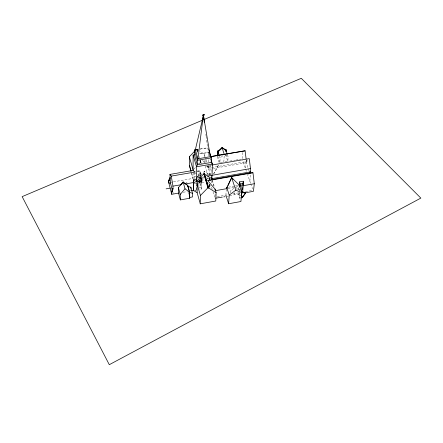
<?xml version="1.0" encoding="UTF-8"?>
<svg xmlns="http://www.w3.org/2000/svg" width="443" height="443" viewBox="0 0 443 443"><rect width="100%" height="100%" fill="white"/><g stroke="black" fill="none" stroke-linecap="round" stroke-linejoin="round"><path stroke-width="0.33" stroke-dasharray="2.21 1.66" d="M197.113 183.413L194.643 183.845L194.649 181.879M194.66 178.601L194.671 173.833L193.497 172.654M196.371 189.947L196.404 183.856M196.47 189.61L196.498 184.869M197.65 152.287C196.227 148.289 196.913 147.812 197.905 151.971M198.968 180.329L198.868 187.982L201.648 187.494L199.882 181.397M199.898 180.085L199.865 182.931L201.626 189.017L198.852 189.51M200.496 177.56L199.954 175.716L199.987 172.914L197.329 173.374M199.455 163.306L200.579 162.132L202.163 163.212M200.286 182.034L199.893 180.678L199.477 180.799L201.216 179.864M201.238 178.296L199.5 179.232M201.626 189.017L201.748 181.364L201.244 178.036M204.24 162.825L204.289 160.189M204.356 156.9L204.411 154.264L199.926 151.24M205.048 162.753L205.103 160.167M208.188 147.774L208.066 152.353L208.852 154.878M208.531 161.988L208.609 159.253M208.703 155.836L208.758 153.782M209.882 165.577L208.78 166.258L208.697 169.193L212.79 168.49M209.013 186.293L209.185 183.917L209.827 186.049L211.66 185.722M209.373 186.226L209.423 184.698L209.057 184.764M209.578 179.62L209.611 178.579L207.424 177.034M209.827 179.659L209.866 178.352M207.562 165.466L210.48 175.029L210.021 173.501L209.971 175.068L204.594 171.242L199.012 176.624L199.029 175.057L199.976 174.143L200.651 176.452L199.987 172.914M209.794 187.062L209.866 184.748M211.754 183.003L211.826 180.965M215.027 196.216L215.143 193.458M222.519 162.343L219.894 162.791L220.116 158.123L220.553 157.741M223.831 162.121L224.186 155.665M227.885 160.61L228.128 156.767L227.497 154.873M225.886 195.141L226.323 188.236M230.581 192.888L230.72 190.922L234.109 188.004M234.48 194.754L234.64 192.683M209.899 174.769L209.999 173.506L206.255 174.154M209.694 178.23L209.539 180.129L209.007 178.352M238.362 189.776L238.744 185.346M204.483 172.515L204.594 171.242L204.112 172.499M235.083 187.162L239.032 189.427L239.07 190.119M242.664 152.547L242.099 159.004L239.381 159.469M239.27 195.241L240.239 195.07L240.388 195.518L239.979 195.834L239.27 195.241L239.613 191.37M239.669 190.723L239.785 189.432M239.624 192.921L239.79 198.076L241.047 197.849M247.105 159.707L246.817 162.642L213.471 168.373M249.841 181.104L250.644 173.534M209.14 185.445L209.323 184.227M209.832 174.741L210.021 173.518M209.506 178.136L209.323 179.354L208.924 178.042M199.677 179.349L198.935 181.868L201.748 181.364L201.089 179.116M199.655 180.916L198.918 183.43L201.72 182.92L200.762 177.117M200.673 178.18L201.211 180.03L202.423 176.89M213.598 174.005L218.366 165.023M213.692 174.071L218.914 164.574M202.08 177.394L201.238 178.457L200.795 176.956M201.211 180.03L203.73 176.857M194.012 168.966L195.374 167.548M199.893 180.678L198.525 182.073L198.918 183.43L204.079 178.169M204.588 176.098L198.935 181.868L198.542 180.511M199.976 174.143L198.115 174.464L197.168 175.378L197.157 176.945L198.099 176.037M222.868 155.631L220.116 158.134L219.501 156.235M185.246 183.618L186.653 182.494L188.209 183.391M230.72 190.922L231.18 190.534M229.795 195.928L230.393 195.49L238.633 194.001L239.342 196.133M209.605 178.579L209.24 178.645L209.373 177.793L210.015 179.93M217.258 196.698L227.923 194.776M232.664 193.918L239.447 192.699M245.566 191.597L253.042 190.246M228.322 187.201L234.834 186.043M235.488 185.927L238.09 185.462M228.007 188.425L233.793 187.395M235.754 187.046L238.439 186.564M236.462 189.189L239.154 188.707M183.225 192.279L187.212 191.57M194.521 190.274L196.21 189.975M195.18 190.512L196.31 190.313M201.111 179.648L201.775 179.531L201.266 176.458M196.421 181.519L201.759 180.583L201.249 177.516M193.397 182.566L195.812 182.145M197.052 181.923L204.622 180.572M198.038 183.252L204.588 182.101M248.54 174.392L247.548 174.57L250.528 183.064M199.959 175.245L201.814 174.924M196.537 176.303L194.665 176.63L195.219 178.584M197.163 176.198L199.954 175.716M170.782 182.283L172.798 181.929M173.473 181.813L193.104 178.402L193.104 172.261M201.726 179.022L201.582 177.781M197.345 170.992L200.109 170.616L200.939 175.633M197.345 171.519L200.098 171.142L200.829 175.533M197.417 171.607L200.098 171.142M194.671 173.833L196.664 173.484M198.176 163.855L200.197 163.511M200.867 163.401L202.218 163.168M225.166 161.894L227.835 161.435L225.747 155.139L226.218 155.061M229.873 161.091L235.305 160.161M235.986 160.045L238.699 159.585M208.78 166.258L211.472 165.798M199.56 153.771L208.797 152.414L199.245 154.014M196 149.701L199.405 149.136M200.086 149.02L207.584 147.779L208.177 149.69M196.31 149.74L207.529 147.884M227.093 196.354L228.444 196.144M225.365 155.056L228.128 156.767M206.687 166.18L208.387 167.293L208.149 166.518L208.365 168.091L246.435 161.562L246.28 160.283M197.118 149.346L199.361 150.858M206.748 177.626L209.456 179.537M206.394 177.909L209.207 179.891M202.689 160.41L204.306 162.603M206.743 165.898L208.365 168.091L208.459 164.724L208.902 166.186M246.928 161.529L246.325 159.823L245.477 168.65L242.548 160.288M245.81 161.667L248.169 168.34M248.39 168.96L249.049 170.821M245.682 169.243L246.513 171.607M250.755 183.718L252.588 188.939M239.032 189.427L239.392 190.496M238.09 192.943L240.361 199.793M217.862 156.468L219.894 162.791M210.026 158.666L210.419 159.929M204.411 154.264L205.408 157.536M205.602 158.179L206.781 162.027M212.335 180.24L214.462 187.195M205.962 160.211L206.56 162.182M212.075 180.257L214.063 186.785M208.155 173.822L208.575 175.157M217.308 156.562L219.135 162.62M205.192 165.992L207.983 175.245M212.208 189.233L211.61 187.245L209.777 187.572L208.553 183.48M213.005 191.88L214.606 197.174M199.272 156.562L199.66 157.874M200.446 160.499L201.028 162.47M197.013 149.141L197.794 151.766M200.336 160.3L200.923 162.265M196.897 149.014L197.678 151.744M200.214 160.277L200.801 162.243M200.192 160.82L200.579 162.132M196.459 149.042L197.633 153.173M199.776 160.305L200.363 162.359M200.12 177.421L201.72 182.92M200.048 179.559L200.308 180.467M198.115 174.464L199.189 178.169M199.35 180.351L199.871 182.156M191.631 173.18L193.104 178.402M194.3 182.638L194.643 183.845M191.476 173.207L192.954 178.429M188.037 192.057L188.856 195.07M172.77 192.112L173.097 193.419L173.052 192.201M210.375 165.272L211.35 172.654M205.851 134.345L206.023 135.691M206.111 136.361L207.584 147.779M190.889 189.693L190.894 190.916"/><path stroke-width="0.66" d="M196.847 183.025L200.402 195.474L200.286 203.819L197.118 192.605L193.397 190.473L193.397 179.83L196.432 179.299L196.504 166.751L193.098 155.039L194.322 154.646L194.333 150.066L195.319 149.812L203.176 116.487L203.608 116.42L210.359 156.689L211.35 157.902L211.206 162.454L212.418 164.037L211.876 179.609L250.439 172.859L252.964 172.759L254.299 183.734L253.424 191.332L245.073 192.838L245.106 192.544L242.349 191.775M193.491 190.811L193.397 179.83M196.52 181.303L196.531 179.642M197.118 192.605L197.196 181.979L196.432 179.299M203.176 116.487L197.966 158.771L197.334 160.266L197.301 164.818L196.504 166.751L212.418 164.037L211.012 159.519M203.608 116.42L204.295 122.257M200.131 203.846L215.763 201.011L216.129 192.661L208.415 187.815L204.262 173.75L203.813 173.783L196.421 181.519M204.262 173.75L208.647 188.037M200.402 195.474L207.966 187.749L208.415 187.815M211.66 176.679L211.593 178.684L250.118 171.95L250.439 172.859M217.125 155.997L217.153 155.321L217.723 154.884L217.679 150.936L218.316 150.83L221.982 147.464L225.371 149.596L225.559 150.16L226.135 150.066L225.947 149.501L225.371 149.596M217.635 151.971L218.028 152.658L217.679 150.936M225.88 150.592L225.969 151.279L225.947 149.501M217.723 154.884L217.906 155.449L218.067 151.783L222.164 148.034L226.019 150.448L225.969 151.279L226.135 150.066M208.958 180.367L207.789 180.672L215.038 189.095L215.259 190.7L226.722 188.657L226.788 187.539L231.65 177.632L239.231 185.058L241.756 192.578L240.926 201.51L228.61 203.758L226.08 195.756M228.61 203.758L229.214 195.108L226.788 187.539M239.154 185.982L239.508 181.879L243.345 181.198L243.578 181.885L242.581 192.461L241.274 194.228L242.304 197.622L241.047 197.849M239.945 187.284L240.233 184.028L239.508 181.879M241.457 192.251L242.249 183.668L243.578 181.885M242.537 189.77L242.725 187.771M242.974 185.113L243.163 183.158M250.024 172.875L250.472 168.6L249.287 158.627L211.715 165.045M250.716 172.848L250.201 171.181M226.722 188.657L227.541 186.819M228.09 185.595L231.65 177.632L232.968 179.188M178.579 193.098L180.351 199.915L189.72 198.237L189.676 192.34L187.815 185.523L183.158 181.923L178.424 187.638L178.579 193.098L171.712 194.316L168.766 182.632L168.656 180.118L169.492 179.382L169.442 178.197L170.084 177.455L169.951 174.404L193.104 170.433L194.676 171.978M170.084 177.455L170.45 182.97L168.921 183.236L168.805 180.727L169.647 179.991L169.442 178.197M171.552 193.691L171.447 191.199L172.305 190.462L172.255 189.283L172.908 188.541L172.46 191.088L171.607 191.825L171.712 194.316M242.304 197.622L245.306 193.519L245.106 192.544M180.351 199.915L180.212 194.483L185.002 188.773L183.158 181.923M169.597 178.806L170.239 178.058M191.077 171.219L189.416 165.344L189.355 156.783L194.566 151.246M183.169 182.433L180.799 184.77L172.953 186.143L173.069 189.167M218.316 150.83L218.499 151.401L218.067 151.783L219.091 154.967M229.214 195.108L235.792 190.191L241.756 192.578M202.501 120.186L22.15 196.631L109.294 364.689L420.85 198.104L301.279 78.311L203.774 119.643M210.126 180.063L211.289 179.758M246.109 158.932L245.106 150.803L211.3 156.551M241.075 197.556L242.332 197.329L245.333 193.226L242.581 192.461M242.914 185.767L254.299 183.734M189.72 198.237L189.515 197.484L192.55 196.941L192.55 193.286L190.878 187.251L187.821 186.304L187.815 185.523L185.927 184.266M191.52 190.806L193.397 190.473M240.233 184.028L242.249 183.668M207.789 180.672L252.964 172.759M166.114 188.851L170.156 188.137M207.59 176.059L250.472 168.6M196.437 178.064L200.496 177.355M169.951 174.404L171.275 176.104L195.407 171.95M189.416 165.344L190.927 171.247M211.206 162.454L197.301 164.818L194.322 154.646M210.552 156.623L245.106 150.803M217.867 151.506L218.499 151.401M195.651 149.85L194.333 150.066L197.334 160.266L211.35 157.902L208.78 149.673M215.614 198.176L222.364 197.107M223.715 196.891L225.066 196.675M203.276 116.802L203.708 116.736M187.821 186.304L189.477 192.356L192.55 193.286M193.497 180.174L197.196 181.979M204.489 174.077L211.904 178.811M184.31 183.192L185.456 183.956L193.397 182.566L193.497 182.909M185.002 188.773L189.676 192.34M249.487 172.061L249.808 172.969M226.019 150.448L227.287 154.242M221.982 147.464L224.258 154.369M231.65 177.632L235.792 190.191M217.153 155.321L217.336 155.886M209.766 154.779L210.359 156.689L197.966 158.771L195.319 149.812M215.038 189.095L216.129 192.661M204.378 173.877L208.542 187.838M204.035 173.745L208.188 187.71M203.813 173.783L207.961 187.943M189.355 156.783L193.104 169.907M178.424 187.638L180.212 194.483M172.255 189.283L172.416 189.909M169.492 179.382L169.647 179.991M170.45 182.97L172.604 191.459M169.06 180.046L169.215 180.655M171.862 191.127L172.017 191.753M168.656 180.118L168.805 180.727M171.447 191.199L171.607 191.825M171.275 176.104L172.953 186.143M189.477 192.356L189.515 197.484M190.878 187.251L190.883 188.474M193.098 155.039L193.104 170.433M202.385 115.174L204.555 114.837L202.385 115.174M203.47 115.13L203.226 116.647L203.658 116.575L203.47 115.13M203.63 114.565L203.47 115.008L203.63 114.565M240.543 185.24L240.128 185.556L240.283 186.016L240.854 186.154L241.269 185.839L240.543 185.24M203.603 116.886L203.171 116.952L203.271 117.262L203.702 117.196L203.603 116.886"/></g></svg>
